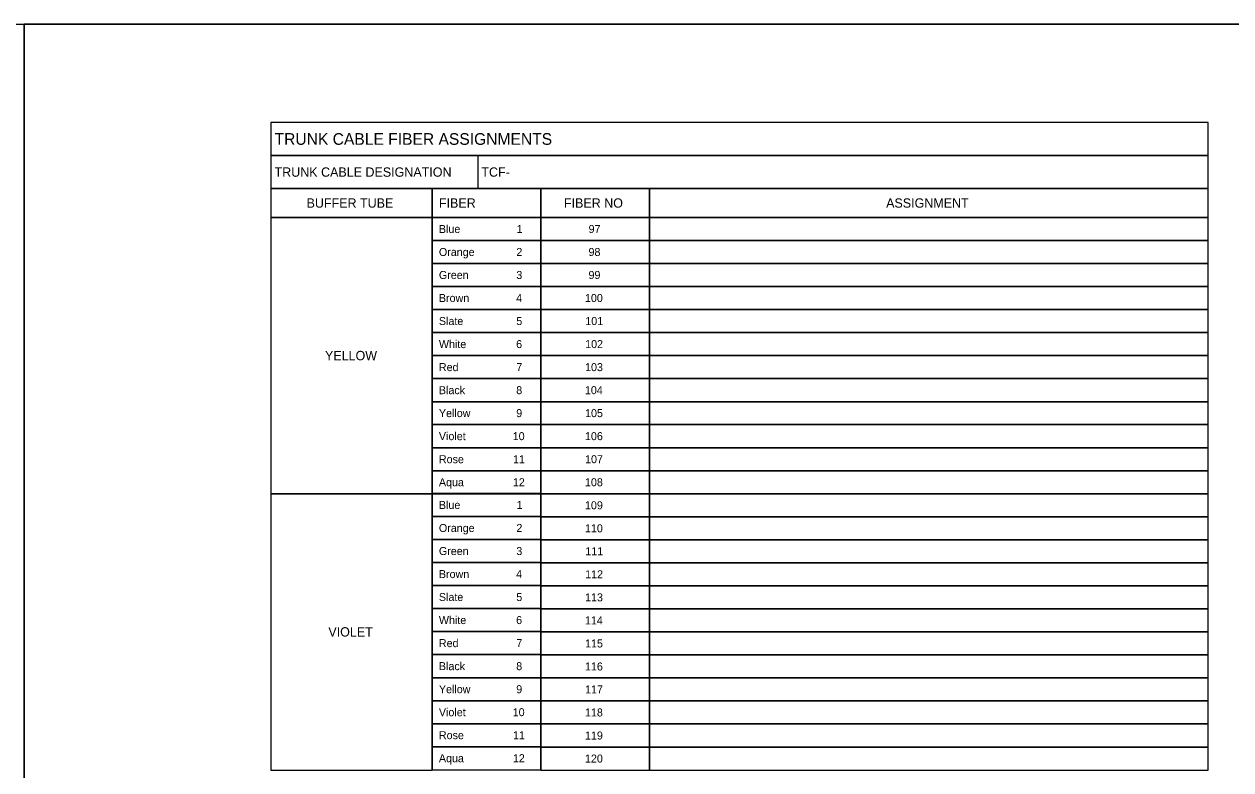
# Model space of a CAD drawing. Extents: x 2262621.53 to 2262627.19, y -3123851.14 to -3123849.31.
# Drawn here: x 2262624.36 to 2262625.867, y -3123850.242 to -3123849.31 of the extents above; entities that cross this region are included whole.
import ezdxf

# ---------------------------------------------------------------- set-up
doc = ezdxf.new("R2010")
doc.units = 0
for name, color, linetype in [('SH_General_Details', 7, 'Continuous'), ('SH_Named_Boundary', 7, 'Continuous'), ('SH_Printer_Plotting_Border', 7, 'Continuous')]:
    doc.layers.add(name, color=color, linetype=linetype)

msp = doc.modelspace()

# ---------------------------------------------------------------- linework, layer by layer
at = {"layer": 'SH_General_Details'}
msp.add_line((2262624.9268, -3123849.5152), (2262624.9268, -3123849.4738), dxfattribs=at)
for points in [[(2262624.6677, -3123849.4738), (2262625.8387, -3123849.4738), (2262625.8387, -3123849.4324), (2262624.6677, -3123849.4324)], [(2262624.6677, -3123849.5152), (2262625.8387, -3123849.5152), (2262625.8387, -3123849.4738), (2262624.6677, -3123849.4738)], [(2262624.6677, -3123849.5512), (2262624.8692, -3123849.5512), (2262624.8692, -3123849.5152), (2262624.6677, -3123849.5152)], [(2262624.8692, -3123849.5512), (2262625.005, -3123849.5512), (2262625.005, -3123849.5152), (2262624.8692, -3123849.5152)], [(2262625.005, -3123849.5512), (2262625.1408, -3123849.5512), (2262625.1408, -3123849.5152), (2262625.005, -3123849.5152)], [(2262625.1408, -3123849.5512), (2262625.8387, -3123849.5512), (2262625.8387, -3123849.5152), (2262625.1408, -3123849.5152)], [(2262624.6677, -3123849.8966), (2262624.8692, -3123849.8966), (2262624.8692, -3123849.5512), (2262624.6677, -3123849.5512)], [(2262624.8692, -3123849.58), (2262625.005, -3123849.58), (2262625.005, -3123849.5512), (2262624.8692, -3123849.5512)], [(2262625.005, -3123849.58), (2262625.1408, -3123849.58), (2262625.1408, -3123849.5512), (2262625.005, -3123849.5512)], [(2262625.1408, -3123849.58), (2262625.8387, -3123849.58), (2262625.8387, -3123849.5512), (2262625.1408, -3123849.5512)], [(2262624.8692, -3123849.6087), (2262625.005, -3123849.6087), (2262625.005, -3123849.58), (2262624.8692, -3123849.58)], [(2262625.005, -3123849.6087), (2262625.1408, -3123849.6087), (2262625.1408, -3123849.58), (2262625.005, -3123849.58)], [(2262625.1408, -3123849.6087), (2262625.8387, -3123849.6087), (2262625.8387, -3123849.58), (2262625.1408, -3123849.58)], [(2262624.8692, -3123849.6375), (2262625.005, -3123849.6375), (2262625.005, -3123849.6087), (2262624.8692, -3123849.6087)], [(2262625.005, -3123849.6375), (2262625.1408, -3123849.6375), (2262625.1408, -3123849.6087), (2262625.005, -3123849.6087)], [(2262625.1408, -3123849.6375), (2262625.8387, -3123849.6375), (2262625.8387, -3123849.6087), (2262625.1408, -3123849.6087)], [(2262624.8692, -3123849.6663), (2262625.005, -3123849.6663), (2262625.005, -3123849.6375), (2262624.8692, -3123849.6375)], [(2262625.005, -3123849.6663), (2262625.1408, -3123849.6663), (2262625.1408, -3123849.6375), (2262625.005, -3123849.6375)], [(2262625.1408, -3123849.6663), (2262625.8387, -3123849.6663), (2262625.8387, -3123849.6375), (2262625.1408, -3123849.6375)], [(2262624.8692, -3123849.6951), (2262625.005, -3123849.6951), (2262625.005, -3123849.6663), (2262624.8692, -3123849.6663)], [(2262625.005, -3123849.6951), (2262625.1408, -3123849.6951), (2262625.1408, -3123849.6663), (2262625.005, -3123849.6663)], [(2262625.1408, -3123849.6951), (2262625.8387, -3123849.6951), (2262625.8387, -3123849.6663), (2262625.1408, -3123849.6663)], [(2262624.8692, -3123849.7239), (2262625.005, -3123849.7239), (2262625.005, -3123849.6951), (2262624.8692, -3123849.6951)], [(2262625.005, -3123849.7239), (2262625.1408, -3123849.7239), (2262625.1408, -3123849.6951), (2262625.005, -3123849.6951)], [(2262625.1408, -3123849.7239), (2262625.8387, -3123849.7239), (2262625.8387, -3123849.6951), (2262625.1408, -3123849.6951)], [(2262624.8692, -3123849.7527), (2262625.005, -3123849.7527), (2262625.005, -3123849.7239), (2262624.8692, -3123849.7239)], [(2262625.005, -3123849.7527), (2262625.1408, -3123849.7527), (2262625.1408, -3123849.7239), (2262625.005, -3123849.7239)], [(2262625.1408, -3123849.7527), (2262625.8387, -3123849.7527), (2262625.8387, -3123849.7239), (2262625.1408, -3123849.7239)], [(2262624.8692, -3123849.7815), (2262625.005, -3123849.7815), (2262625.005, -3123849.7527), (2262624.8692, -3123849.7527)], [(2262625.005, -3123849.7815), (2262625.1408, -3123849.7815), (2262625.1408, -3123849.7527), (2262625.005, -3123849.7527)], [(2262625.1408, -3123849.7815), (2262625.8387, -3123849.7815), (2262625.8387, -3123849.7527), (2262625.1408, -3123849.7527)], [(2262624.8692, -3123849.8102), (2262625.005, -3123849.8102), (2262625.005, -3123849.7815), (2262624.8692, -3123849.7815)], [(2262625.005, -3123849.8102), (2262625.1408, -3123849.8102), (2262625.1408, -3123849.7815), (2262625.005, -3123849.7815)], [(2262625.1408, -3123849.8102), (2262625.8387, -3123849.8102), (2262625.8387, -3123849.7815), (2262625.1408, -3123849.7815)], [(2262624.8692, -3123849.839), (2262625.005, -3123849.839), (2262625.005, -3123849.8102), (2262624.8692, -3123849.8102)], [(2262625.005, -3123849.839), (2262625.1408, -3123849.839), (2262625.1408, -3123849.8102), (2262625.005, -3123849.8102)], [(2262625.1408, -3123849.839), (2262625.8387, -3123849.839), (2262625.8387, -3123849.8102), (2262625.1408, -3123849.8102)], [(2262624.8692, -3123849.8678), (2262625.005, -3123849.8678), (2262625.005, -3123849.839), (2262624.8692, -3123849.839)], [(2262625.005, -3123849.8678), (2262625.1408, -3123849.8678), (2262625.1408, -3123849.839), (2262625.005, -3123849.839)], [(2262625.1408, -3123849.8678), (2262625.8387, -3123849.8678), (2262625.8387, -3123849.839), (2262625.1408, -3123849.839)], [(2262624.8692, -3123849.8966), (2262625.005, -3123849.8966), (2262625.005, -3123849.8678), (2262624.8692, -3123849.8678)], [(2262625.005, -3123849.8966), (2262625.1408, -3123849.8966), (2262625.1408, -3123849.8678), (2262625.005, -3123849.8678)], [(2262625.1408, -3123849.8966), (2262625.8387, -3123849.8966), (2262625.8387, -3123849.8678), (2262625.1408, -3123849.8678)], [(2262624.6677, -3123850.242), (2262624.8692, -3123850.242), (2262624.8692, -3123849.8966), (2262624.6677, -3123849.8966)], [(2262624.8692, -3123849.925), (2262625.005, -3123849.925), (2262625.005, -3123849.8962), (2262624.8692, -3123849.8962)], [(2262625.005, -3123849.9254), (2262625.1408, -3123849.9254), (2262625.1408, -3123849.8966), (2262625.005, -3123849.8966)], [(2262625.1408, -3123849.9254), (2262625.8387, -3123849.9254), (2262625.8387, -3123849.8966), (2262625.1408, -3123849.8966)], [(2262624.8692, -3123849.9538), (2262625.005, -3123849.9538), (2262625.005, -3123849.925), (2262624.8692, -3123849.925)], [(2262625.005, -3123849.9542), (2262625.1408, -3123849.9542), (2262625.1408, -3123849.9254), (2262625.005, -3123849.9254)], [(2262625.1408, -3123849.9542), (2262625.8387, -3123849.9542), (2262625.8387, -3123849.9254), (2262625.1408, -3123849.9254)], [(2262624.8692, -3123849.9826), (2262625.005, -3123849.9826), (2262625.005, -3123849.9538), (2262624.8692, -3123849.9538)], [(2262625.005, -3123849.9829), (2262625.1408, -3123849.9829), (2262625.1408, -3123849.9542), (2262625.005, -3123849.9542)], [(2262625.1408, -3123849.9829), (2262625.8387, -3123849.9829), (2262625.8387, -3123849.9542), (2262625.1408, -3123849.9542)], [(2262624.8692, -3123850.0114), (2262625.005, -3123850.0114), (2262625.005, -3123849.9826), (2262624.8692, -3123849.9826)], [(2262625.005, -3123850.0117), (2262625.1408, -3123850.0117), (2262625.1408, -3123849.9829), (2262625.005, -3123849.9829)], [(2262625.1408, -3123850.0117), (2262625.8387, -3123850.0117), (2262625.8387, -3123849.9829), (2262625.1408, -3123849.9829)], [(2262624.8692, -3123850.0401), (2262625.005, -3123850.0401), (2262625.005, -3123850.0114), (2262624.8692, -3123850.0114)], [(2262625.005, -3123850.0405), (2262625.1408, -3123850.0405), (2262625.1408, -3123850.0117), (2262625.005, -3123850.0117)], [(2262625.1408, -3123850.0405), (2262625.8387, -3123850.0405), (2262625.8387, -3123850.0117), (2262625.1408, -3123850.0117)], [(2262624.8692, -3123850.0689), (2262625.005, -3123850.0689), (2262625.005, -3123850.0401), (2262624.8692, -3123850.0401)], [(2262625.005, -3123850.0693), (2262625.1408, -3123850.0693), (2262625.1408, -3123850.0405), (2262625.005, -3123850.0405)], [(2262625.1408, -3123850.0693), (2262625.8387, -3123850.0693), (2262625.8387, -3123850.0405), (2262625.1408, -3123850.0405)], [(2262624.8692, -3123850.0977), (2262625.005, -3123850.0977), (2262625.005, -3123850.0689), (2262624.8692, -3123850.0689)], [(2262625.005, -3123850.0981), (2262625.1408, -3123850.0981), (2262625.1408, -3123850.0693), (2262625.005, -3123850.0693)], [(2262625.1408, -3123850.0981), (2262625.8387, -3123850.0981), (2262625.8387, -3123850.0693), (2262625.1408, -3123850.0693)], [(2262624.8692, -3123850.1265), (2262625.005, -3123850.1265), (2262625.005, -3123850.0977), (2262624.8692, -3123850.0977)], [(2262625.005, -3123850.1269), (2262625.1408, -3123850.1269), (2262625.1408, -3123850.0981), (2262625.005, -3123850.0981)], [(2262625.1408, -3123850.1269), (2262625.8387, -3123850.1269), (2262625.8387, -3123850.0981), (2262625.1408, -3123850.0981)], [(2262624.8692, -3123850.1553), (2262625.005, -3123850.1553), (2262625.005, -3123850.1265), (2262624.8692, -3123850.1265)], [(2262625.005, -3123850.1556), (2262625.1408, -3123850.1556), (2262625.1408, -3123850.1269), (2262625.005, -3123850.1269)], [(2262625.1408, -3123850.1556), (2262625.8387, -3123850.1556), (2262625.8387, -3123850.1269), (2262625.1408, -3123850.1269)], [(2262624.8692, -3123850.1841), (2262625.005, -3123850.1841), (2262625.005, -3123850.1553), (2262624.8692, -3123850.1553)], [(2262625.005, -3123850.1844), (2262625.1408, -3123850.1844), (2262625.1408, -3123850.1556), (2262625.005, -3123850.1556)], [(2262625.1408, -3123850.1844), (2262625.8387, -3123850.1844), (2262625.8387, -3123850.1556), (2262625.1408, -3123850.1556)], [(2262624.8692, -3123850.2128), (2262625.005, -3123850.2128), (2262625.005, -3123850.1841), (2262624.8692, -3123850.1841)], [(2262625.005, -3123850.2132), (2262625.1408, -3123850.2132), (2262625.1408, -3123850.1844), (2262625.005, -3123850.1844)], [(2262625.1408, -3123850.2132), (2262625.8387, -3123850.2132), (2262625.8387, -3123850.1844), (2262625.1408, -3123850.1844)], [(2262624.8692, -3123850.2416), (2262625.005, -3123850.2416), (2262625.005, -3123850.2128), (2262624.8692, -3123850.2128)], [(2262625.005, -3123850.242), (2262625.1408, -3123850.242), (2262625.1408, -3123850.2132), (2262625.005, -3123850.2132)], [(2262625.1408, -3123850.242), (2262625.8387, -3123850.242), (2262625.8387, -3123850.2132), (2262625.1408, -3123850.2132)]]:
    msp.add_lwpolyline(points, close=True, dxfattribs=at)
at = {"layer": 'SH_Named_Boundary'}
msp.add_lwpolyline([(2262624.3596, -3123851.1429), (2262627.1929, -3123851.1429), (2262627.1929, -3123849.3095), (2262624.3596, -3123849.3095)], close=True, dxfattribs=at)
at = {"layer": 'SH_Printer_Plotting_Border'}
for points in [[(2262621.5262, -3123849.3095), (2262624.3596, -3123849.3095), (2262624.3596, -3123851.1429), (2262621.5262, -3123851.1429)], [(2262624.3596, -3123849.3095), (2262627.1929, -3123849.3095), (2262627.1929, -3123851.1429), (2262624.3596, -3123851.1429)]]:
    msp.add_lwpolyline(points, close=True, dxfattribs=at)

# ---------------------------------------------------------------- texts
at = {"layer": 'SH_General_Details'}
for s, height, p in [('TRUNK CABLE FIBER ASSIGNMENTS', 0.014583, (2262624.6724, -3123849.4604)), ('TRUNK CABLE DESIGNATION', 0.011667, (2262624.6724, -3123849.5003)), (' TCF-', 0.01167, (2262624.9264, -3123849.5003)), ('BUFFER TUBE', 0.011667, (2262624.7124, -3123849.539)), ('FIBER', 0.01167, (2262624.8777, -3123849.539)), ('FIBER NO', 0.01167, (2262625.0339, -3123849.539)), ('ASSIGNMENT', 0.01167, (2262625.4364, -3123849.539)), ('Blue', 0.01, (2262624.8777, -3123849.5706)), ('1', 0.01, (2262624.9747, -3123849.5706)), ('97', 0.01, (2262625.0647, -3123849.5706)), ('Orange', 0.01, (2262624.8777, -3123849.5994)), ('2', 0.01, (2262624.9745, -3123849.5994)), ('98', 0.01, (2262625.0646, -3123849.5994)), ('Green', 0.01, (2262624.8777, -3123849.6281)), ('3', 0.01, (2262624.9744, -3123849.6281)), ('99', 0.01, (2262625.0646, -3123849.6281)), ('Brown', 0.01, (2262624.8777, -3123849.6569)), ('4', 0.01, (2262624.9742, -3123849.6569)), ('100', 0.01, (2262625.0602, -3123849.6569)), ('Slate', 0.01, (2262624.8777, -3123849.6857)), ('5', 0.01, (2262624.9744, -3123849.6857)), ('101', 0.01, (2262625.0606, -3123849.6857)), ('White', 0.01, (2262624.8777, -3123849.7145)), ('6', 0.01, (2262624.9742, -3123849.7145)), ('102', 0.01, (2262625.0604, -3123849.7145)), ('YELLOW', 0.01167, (2262624.7354, -3123849.7297)), ('Red', 0.01, (2262624.8777, -3123849.7433)), ('7', 0.01, (2262624.9744, -3123849.7433)), ('103', 0.01, (2262625.0603, -3123849.7433)), ('Black', 0.01, (2262624.8777, -3123849.7721)), ('8', 0.01, (2262624.9743, -3123849.7721)), ('104', 0.01, (2262625.0601, -3123849.7721)), ('Yellow', 0.01, (2262624.8777, -3123849.8008)), ('9', 0.01, (2262624.9743, -3123849.8008)), ('105', 0.01, (2262625.0603, -3123849.8008)), ('Violet', 0.01, (2262624.8777, -3123849.8296)), ('10', 0.01, (2262624.9699, -3123849.8296)), ('106', 0.01, (2262625.0602, -3123849.8296)), ('Rose', 0.01, (2262624.8777, -3123849.8584)), ('11', 0.01, (2262624.9703, -3123849.8584)), ('107', 0.01, (2262625.0603, -3123849.8584)), ('Aqua', 0.01, (2262624.8777, -3123849.8872)), ('12', 0.01, (2262624.9701, -3123849.8872)), ('108', 0.01, (2262625.0602, -3123849.8872)), ('Blue', 0.01, (2262624.8777, -3123849.9156)), ('1', 0.01, (2262624.9747, -3123849.9156)), ('109', 0.01, (2262625.0602, -3123849.916)), ('Orange', 0.01, (2262624.8777, -3123849.9444)), ('2', 0.01, (2262624.9745, -3123849.9444)), ('110', 0.01, (2262625.0602, -3123849.9448)), ('Green', 0.01, (2262624.8777, -3123849.9732)), ('3', 0.01, (2262624.9744, -3123849.9732)), ('111', 0.01, (2262625.0606, -3123849.9735)), ('Brown', 0.01, (2262624.8777, -3123850.002)), ('4', 0.01, (2262624.9742, -3123850.002)), ('112', 0.01, (2262625.0604, -3123850.0023)), ('Slate', 0.01, (2262624.8777, -3123850.0307)), ('5', 0.01, (2262624.9744, -3123850.0307)), ('113', 0.01, (2262625.0603, -3123850.0311)), ('White', 0.01, (2262624.8777, -3123850.0595)), ('6', 0.01, (2262624.9742, -3123850.0595)), ('114', 0.01, (2262625.0601, -3123850.0599)), ('VIOLET', 0.01167, (2262624.7396, -3123850.0751)), ('Red', 0.01, (2262624.8777, -3123850.0883)), ('7', 0.01, (2262624.9744, -3123850.0883)), ('115', 0.01, (2262625.0603, -3123850.0887)), ('Black', 0.01, (2262624.8777, -3123850.1171)), ('8', 0.01, (2262624.9743, -3123850.1171)), ('116', 0.01, (2262625.0602, -3123850.1175)), ('Yellow', 0.01, (2262624.8777, -3123850.1459)), ('9', 0.01, (2262624.9743, -3123850.1459)), ('117', 0.01, (2262625.0603, -3123850.1462)), ('Violet', 0.01, (2262624.8777, -3123850.1747)), ('10', 0.01, (2262624.9699, -3123850.1747)), ('118', 0.01, (2262625.0602, -3123850.175)), ('Rose', 0.01, (2262624.8777, -3123850.2034)), ('11', 0.01, (2262624.9703, -3123850.2034)), ('119', 0.01, (2262625.0602, -3123850.2038)), ('Aqua', 0.01, (2262624.8777, -3123850.2322)), ('12', 0.01, (2262624.9701, -3123850.2322)), ('120', 0.01, (2262625.0602, -3123850.2326))]:
    msp.add_text(s, height=height, dxfattribs=at).set_placement(p)

doc.saveas('drawing.dxf')
